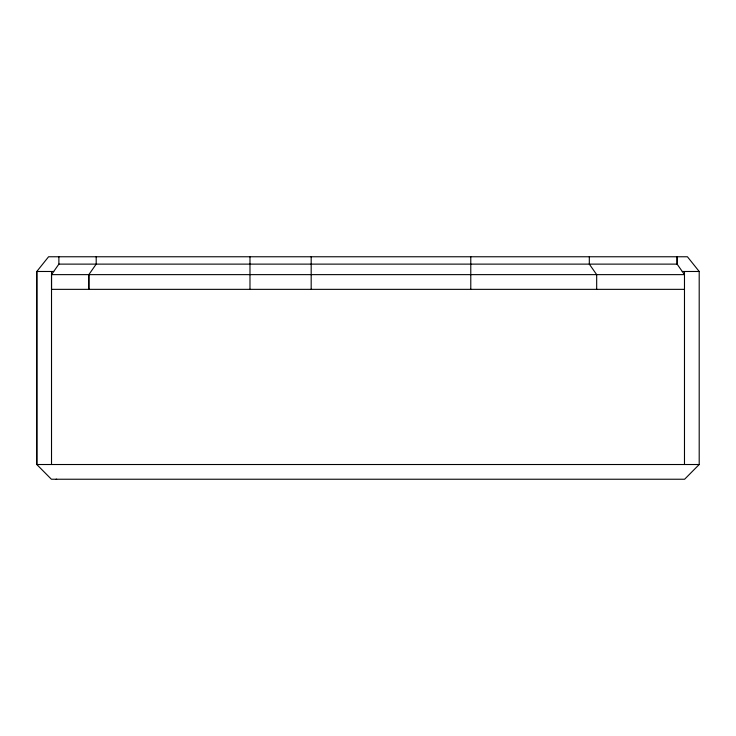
<?xml version="1.0" encoding="UTF-8"?>
<svg xmlns="http://www.w3.org/2000/svg" width="736" height="736" viewBox="0 0 736 736"><rect width="100%" height="100%" fill="white"/><g stroke="black" fill="none" stroke-linecap="round" stroke-linejoin="round"><path stroke-width="1.1" d="M51.52 271.483L51.52 289.349L684.48 289.349M51.52 464.517L51.52 274.629L58.88 264.123L58.88 256.763M88.835 274.629L88.835 289.349L88.835 274.629L96.195 264.123L96.195 256.763M684.48 271.483L684.48 464.517M699.2 464.517L684.609 479.237L51.391 479.237L36.8 464.517L36.8 271.483L48.576 256.763L687.424 256.763L699.2 271.483L699.2 464.517L36.8 464.517L36.8 271.483L53.728 271.483M58.88 264.123L677.12 264.123L684.48 274.629L51.52 274.629M682.272 271.483L699.2 271.483M56.157 479.237L56.672 479.237M596.675 289.349L596.675 274.629L589.315 264.123L589.315 256.763M470.782 256.763L470.782 289.349M311.181 256.763L311.181 289.349M249.982 256.763L249.982 289.349M677.12 256.763L677.12 264.123L677.12 256.763"/></g></svg>
